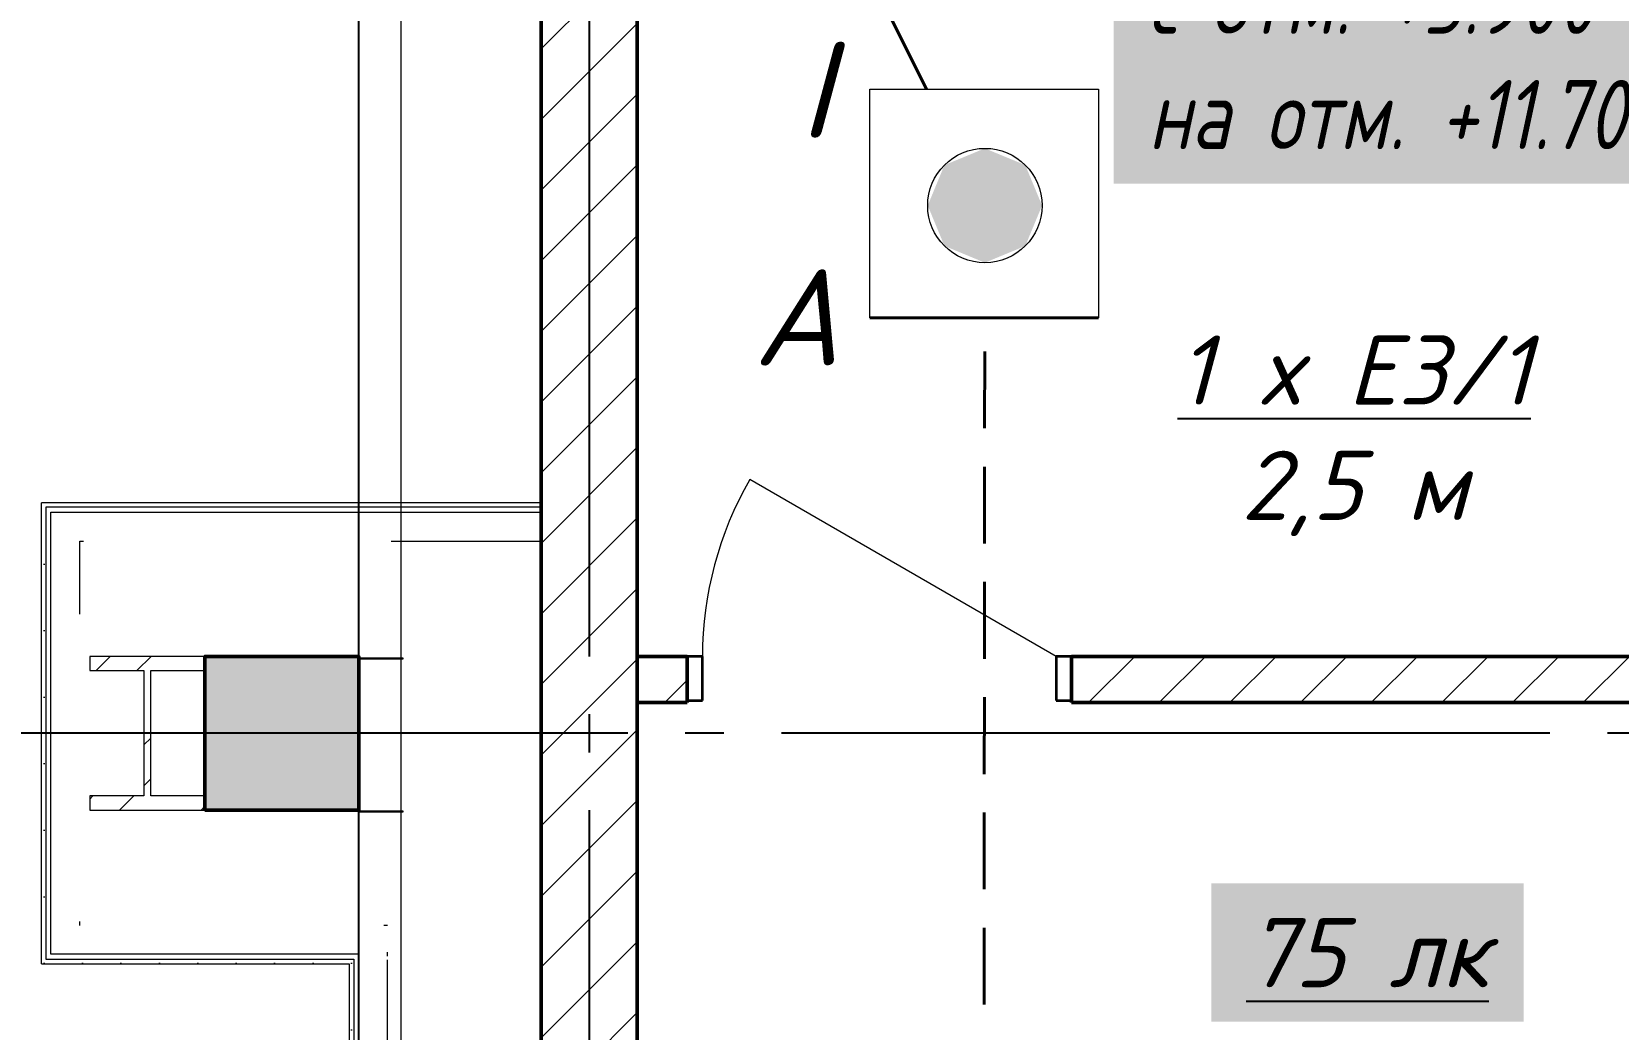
# Model space of a CAD drawing. Header units: millimetres. Extents: x 0 to 1286, y 0 to 420.
# Drawn here: x 506.68 to 547.96, y 181.88 to 207.84 of the extents above; entities that cross this region are included whole.
import ezdxf

# ---------------------------------------------------------------- set-up
doc = ezdxf.new("R2010")
doc.units = ezdxf.units.MM
for name, pattern in [('JIS_02_2.0', [3, 2, -1]), ('ГОСТ 2.303 5', [24, 20, -1.5, 1, -1.5]), ('СПКБ-0000-000-АР#003$0$Achse', [2300, 0, -800, 1500, 0])]:
    doc.linetypes.add(name, pattern=pattern)
for name, color, linetype in [('Viewport2ForCustomObjects_0', 7, 'Continuous'), ('СПКБ-0000-000-АР#003$0$Двери ArchiCAD', 7, 'Continuous'), ('СПКБ-0000-000-АР#003$0$Колонны новые', 7, 'Continuous'), ('СПКБ-0000-000-АР#003$0$Колонны существующие', 7, 'Continuous'), ('СПКБ-0000-000-АР#003$0$Перекрытие', 7, 'Continuous'), ('СПКБ-0000-000-АР#003$0$Перекрытие новые', 7, 'Continuous'), ('СПКБ-0000-000-АР#003$0$Стены', 7, 'Continuous'), ('Строительные оси', 7, 'Continuous'), ('ЭО_АВАРИЙНОЕ ОСВЕЩЕНИЕ', 7, 'Continuous'), ('ЭО_РАБОЧЕЕ ОСВЕЩЕНИЕ', 7, 'Continuous')]:
    doc.layers.add(name, color=color, linetype=linetype)
for name, color, linetype, lineweight, true_color in [('СПКБ-0000-000-АР#003$0$Двери ArchiCAD_Ном._пера__23', 7, 'Continuous', 35, 0xff6600), ('СПКБ-0000-000-АР#003$0$Двери ArchiCAD_Ном._пера__3', 7, 'Continuous', 18, 0xff6600), ('СПКБ-0000-000-АР#003$0$Двери ArchiCAD_Ном._пера__58', 7, 'Continuous', 50, 0xdf0000), ('СПКБ-0000-000-АР#003$0$Колонны новые_Ном._пера__108', 7, 'Continuous', 13, 0xfd8379), ('СПКБ-0000-000-АР#003$0$Колонны существующие_Ном._пера__102', 7, 'Continuous', 13, 0xcccccc), ('СПКБ-0000-000-АР#003$0$Перекрытие новые_Ном._пера__161', 7, 'Continuous', 13, 0xe11606), ('СПКБ-0000-000-АР#003$0$Стены_Ном._пера__58', 7, 'Continuous', 50, 0xdf0000), ('СПКБ-0000-000-АР#003$0$Стены_Ном._пера__68', 7, 'Continuous', 20, 0xfd4435)]:
    doc.layers.add(name, color=color, linetype=linetype, lineweight=lineweight, true_color=true_color)
for name, color, linetype, lineweight in [('СПКБ-0000-000-АР#003$0$Колонны новые_Ном._пера__20', 1, 'Continuous', 20), ('СПКБ-0000-000-АР#003$0$Колонны существующие_Ном._пера__141', 7, 'Continuous', 50), ('СПКБ-0000-000-АР#003$0$Перекрытие_Ном._пера__1', 7, 'Continuous', 13), ('СПКБ-0000-000-АР#003$0$Стены_Ном._пера__1', 7, 'Continuous', 13), ('СПКБ-0000-000-АР#003$0$Стены_Ном._пера__20', 1, 'Continuous', 20)]:
    doc.layers.add(name, color=color, linetype=linetype, lineweight=lineweight)
doc.styles.add('1.8', font='isocpeui.ttf', dxfattribs={"height": 1.8})
doc.styles.add('2.5', font='isocpeui.ttf')
pattern_1 = [(45, (0, 0), (-91.9239, 91.9239), [])]
pattern_2 = [(0, (0, 0), (0, 173.2051), [0, -100]), (0, (50, 86.6), (0, 173.2051), [0, -100])]
pattern_3 = [(45, (0, 0), (-159.099, 159.099), []), (45, (-53.03, 53.03), (-159.099, 159.099), [])]

# ---------------------------------------------------------------- blocks, each defined once
blk = doc.blocks.new('*E601')
at = {"layer": 'Строительные оси', "color": 3, "linetype": 'ГОСТ 2.303 5', "lineweight": 25}
for p, q in [((177.431, 258.857), (177.431, -45.143)), ((183.431, 258.857), (183.431, -45.143)), ((280.431, 68.857), (-283.569, 68.857))]:
    blk.add_line(p, q, dxfattribs=at)
at = {"layer": 'ЭО_АВАРИЙНОЕ ОСВЕЩЕНИЕ', "color": 1, "linetype": 'JIS_02_2.0', "lineweight": 40}
for p, q in [((192.209, 85.617), (187.608, 94.791)), ((193.697, 55.795), (193.723, 79.667))]:
    blk.add_line(p, q, dxfattribs=at)
at = {"layer": 'ЭО_АВАРИЙНОЕ ОСВЕЩЕНИЕ', "color": 7, "lineweight": 0}
for p, q in [((190.734, 85.617), (196.684, 85.617)), ((190.734, 79.667), (190.734, 85.617)), ((196.684, 85.617), (196.684, 79.667))]:
    blk.add_line(p, q, dxfattribs=at)
at = {"layer": 'ЭО_АВАРИЙНОЕ ОСВЕЩЕНИЕ', "color": 1, "lineweight": 40}
blk.add_line((196.684, 79.667), (190.734, 79.667), dxfattribs=at)
at = {"layer": 'ЭО_АВАРИЙНОЕ ОСВЕЩЕНИЕ', "color": 7, "lineweight": 0}
blk.add_circle((193.726, 82.592), 1.488, dxfattribs=at)
at = {"layer": 'ЭО_АВАРИЙНОЕ ОСВЕЩЕНИЕ', "color": 1, "lineweight": 0}
for points in [[(193.726, 84.079), (192.674, 83.644), (194.778, 83.644)], [(192.674, 83.644), (192.239, 82.592), (195.214, 82.592)], [(192.674, 83.644), (194.778, 83.644), (195.214, 82.592)], [(192.239, 82.592), (192.674, 81.54), (194.778, 81.54)], [(192.239, 82.592), (195.214, 82.592), (194.778, 81.54)], [(192.674, 81.54), (194.778, 81.54), (193.726, 81.104)]]:
    blk.add_solid(points, dxfattribs=at)
blk = doc.blocks.new('СПКБ-0000-000-АР#003$0$Перекрытие_1', base_point=(-24406.7, -2530.3))
at = {"layer": 'СПКБ-0000-000-АР#003$0$Перекрытие_Ном._пера__1', "color": 7, "linetype": 'Continuous', "lineweight": 13, "flags": 128}
blk.add_lwpolyline([(-24406.7, -2530.3), (-24406.7, 18886.6), (-23563.9, 18885.7), (-23563.9, 17144.7), (-22883.9, 17144.7), (-20992.9, 17144.7), (-20022.9, 17144.7), (-20022.9, 20246.7), (-17951.9, 20246.7), (-17956.9, 23688.1), (-17956.9, 25286.1), (17852.7, 25286.1), (17852.7, -2530.3), (5843.1, -2530.3), (243.1, -2530.3)], close=True, dxfattribs=at)
blk = doc.blocks.new('СПКБ-0000-000-АР#003$0$Перекрытие_2', base_point=(22461.7, 19187.9))
at = {"layer": 'СПКБ-0000-000-АР#003$0$Перекрытие новые_Ном._пера__161', "color": 12, "linetype": 'Continuous', "lineweight": 13, "true_color": 0xe11606, "flags": 128}
blk.add_lwpolyline([(22461.7, 19187.9), (17852.7, 19187.9), (17852.7, 3579), (22462, 3579), (22462, 4190.3), (22462, 5140.3), (22462, 7088.5), (25022.7, 7088.5), (25022.7, 9974.9), (19954.3, 9975.7), (19954.3, 12754.6), (25022.7, 12758.4), (25022.7, 15678), (22461.7, 15678), (22461.7, 17613.1), (22461.7, 18563.1)], close=True, dxfattribs=at)
blk = doc.blocks.new('СПКБ-0000-000-АР#003$0$Стена_18', base_point=(18343.1, 18686.8))
at = {"layer": 'СПКБ-0000-000-АР#003$0$Стены_Ном._пера__20', "linetype": 'Continuous', "lineweight": 20}
h = blk.add_hatch(dxfattribs=at)
h.set_pattern_fill('КИРПИЧ_ОБЫКНОВЕННЫЙ', color=1, style=0, pattern_type=2)
h.set_pattern_definition(pattern_1)
h.paths.add_polyline_path([(18218.1, 4089.1), (18468.1, 4089.1), (18468.1, 13945.6), (18353.1, 13945.6), (18218.1, 13945.6)])
at = {"layer": 'СПКБ-0000-000-АР#003$0$Стены_Ном._пера__58', "color": 12, "linetype": 'Continuous', "lineweight": 50, "true_color": 0xdf0000, "flags": 128}
for points in [[(18218.1, 13945.6), (18218.1, 4089.1)], [(18468.1, 4089.1), (18468.1, 13945.6)]]:
    blk.add_lwpolyline(points, dxfattribs=at)
blk = doc.blocks.new('СПКБ-0000-000-АР#003$0$Однопольная Дверь 19_3')
at = {"layer": 'СПКБ-0000-000-АР#003$0$Двери ArchiCAD_Ном._пера__23', "color": 30, "linetype": 'Continuous', "lineweight": 35, "true_color": 0xff6600}
for p, q in [((-460, 0), (-500, 0)), ((-500, 0), (-500, -115)), ((-460, -115), (-460, 0)), ((500, 0), (460, 0)), ((460, 0), (460, -115)), ((500, -115), (500, 0)), ((-500, -115), (-460, -115)), ((460, -115), (500, -115))]:
    blk.add_line(p, q, dxfattribs=at)
at = {"layer": 'СПКБ-0000-000-АР#003$0$Двери ArchiCAD_Ном._пера__3', "color": 30, "linetype": 'Continuous', "lineweight": 18, "true_color": 0xff6600}
blk.add_line((460, 0), (-336.7, 460), dxfattribs=at)
blk.add_arc((460, 0), 920, 150, 180, dxfattribs=at)
at = {"layer": 'СПКБ-0000-000-АР#003$0$Двери ArchiCAD_Ном._пера__58', "color": 12, "linetype": 'Continuous', "lineweight": 50, "true_color": 0xdf0000}
for p, q in [((-500, 0), (-537, 0)), ((-500, 0), (-500, -115)), ((500, 0), (500, -115)), ((500, 0), (537, 0)), ((-500, -120), (-537, -120)), ((-500, -115), (-500, -120)), ((500, -115), (500, -120)), ((500, -120), (537, -120))]:
    blk.add_line(p, q, dxfattribs=at)
blk = doc.blocks.new('СПКБ-0000-000-АР#003$0$Стена_52', base_point=(22461.7, 7085.9))
at = {"layer": 'СПКБ-0000-000-АР#003$0$Стены_Ном._пера__20', "linetype": 'Continuous', "lineweight": 20}
h = blk.add_hatch(dxfattribs=at)
h.set_pattern_fill('КИРПИЧ_ОБЫКНОВЕННЫЙ', color=1, style=0, pattern_type=2)
h.set_pattern_definition(pattern_1)
h.paths.add_polyline_path([(18468.1, 7085.9), (18468.1, 6965.9), (18597.7, 6965.9), (18597.7, 6970.9), (18597.7, 7085.9)])
h = blk.add_hatch(dxfattribs=at)
h.set_pattern_fill('КИРПИЧ_ОБЫКНОВЕННЫЙ', color=1, style=0, pattern_type=2)
h.set_pattern_definition(pattern_1)
h.paths.add_polyline_path([(19597.7, 7085.9), (19597.7, 6970.9), (19597.7, 6965.9), (22461.7, 6965.9), (22461.7, 7085.9)])
at = {"layer": 'СПКБ-0000-000-АР#003$0$Стены_Ном._пера__58', "color": 12, "linetype": 'Continuous', "lineweight": 50, "true_color": 0xdf0000}
for p, q in [((18597.7, 7085.9), (18560.7, 7085.9)), ((18597.7, 7085.9), (18597.7, 6970.9)), ((19597.7, 7085.9), (19634.7, 7085.9)), ((19597.7, 7085.9), (19597.7, 6970.9)), ((18597.7, 6965.9), (18560.7, 6965.9)), ((18597.7, 6970.9), (18597.7, 6965.9)), ((19597.7, 6970.9), (19597.7, 6965.9)), ((19597.7, 6965.9), (19634.7, 6965.9))]:
    blk.add_line(p, q, dxfattribs=at)
at = {"layer": 'СПКБ-0000-000-АР#003$0$Стены_Ном._пера__58', "color": 12, "linetype": 'Continuous', "lineweight": 50, "true_color": 0xdf0000, "flags": 128}
for points in [[(18597.7, 7085.9), (18468.1, 7085.9)], [(18468.1, 7085.9), (18468.1, 6965.9)], [(22461.7, 7085.9), (19597.7, 7085.9)], [(22461.7, 6965.9), (22461.7, 7085.9)], [(18468.1, 6965.9), (18597.7, 6965.9)], [(19597.7, 6965.9), (22461.7, 6965.9)]]:
    blk.add_lwpolyline(points, dxfattribs=at)
at = {"layer": 'СПКБ-0000-000-АР#003$0$Двери ArchiCAD', "color": 21, "linetype": 'Continuous', "lineweight": 18, "true_color": 0xff9955, "zscale": 1000}
blk.add_blockref('СПКБ-0000-000-АР#003$0$Однопольная Дверь 19_3', (19097.7, 7085.9), dxfattribs=at)
blk = doc.blocks.new('СПКБ-0000-000-АР#003$0$Стена_174', base_point=(17818.1, 6385.7))
at = {"layer": 'СПКБ-0000-000-АР#003$0$Стены_Ном._пера__20', "linetype": 'Continuous', "lineweight": 20}
h = blk.add_hatch(dxfattribs=at)
h.set_pattern_fill('ШТУКАТУРКА', color=1, style=0, pattern_type=2)
h.set_pattern_definition(pattern_2)
h.paths.add_polyline_path([(16917.3, 6285.7), (17718.1, 6285.7), (17730.1, 6297.7), (16929.3, 6297.7)])
h = blk.add_hatch(dxfattribs=at)
h.set_pattern_fill('ШТУКАТУРКА', color=1, style=0, pattern_type=2)
h.set_pattern_definition(pattern_2)
h.paths.add_polyline_path([(17743.1, 6310.7), (16942.3, 6310.7), (16929.3, 6297.7), (17730.1, 6297.7)])
at = {"layer": 'СПКБ-0000-000-АР#003$0$Стены_Ном._пера__1', "color": 7, "linetype": 'СПКБ-0000-000-АР#003$0$Achse', "lineweight": 13, "flags": 128}
blk.add_lwpolyline([(17818.1, 6385.7), (17017.3, 6385.7)], dxfattribs=at)
at = {"layer": 'СПКБ-0000-000-АР#003$0$Стены_Ном._пера__20', "color": 1, "linetype": 'Continuous', "lineweight": 20, "flags": 128}
blk.add_lwpolyline([(16917.3, 6285.7), (17718.1, 6285.7)], dxfattribs=at)
at = {"layer": 'СПКБ-0000-000-АР#003$0$Стены_Ном._пера__68', "color": 20, "linetype": 'Continuous', "lineweight": 20, "true_color": 0xfd4435}
for p, q in [((16929.3, 6297.7), (17730.1, 6297.7)), ((17743.1, 6310.7), (16942.3, 6310.7))]:
    blk.add_line(p, q, dxfattribs=at)
blk = doc.blocks.new('СПКБ-0000-000-АР#003$0$Стена_175', base_point=(17017.3, 6385.7))
at = {"layer": 'СПКБ-0000-000-АР#003$0$Стены_Ном._пера__20', "linetype": 'Continuous', "lineweight": 20}
h = blk.add_hatch(dxfattribs=at)
h.set_pattern_fill('ШТУКАТУРКА', color=1, style=0, pattern_type=2)
h.set_pattern_definition(pattern_2)
h.paths.add_polyline_path([(16917.3, 7485.7), (16917.3, 6285.7), (16929.3, 6297.7), (16929.3, 7473.7)])
h = blk.add_hatch(dxfattribs=at)
h.set_pattern_fill('ШТУКАТУРКА', color=1, style=0, pattern_type=2)
h.set_pattern_definition(pattern_2)
h.paths.add_polyline_path([(16942.3, 6310.7), (16942.3, 7460.7), (16929.3, 7473.7), (16929.3, 6297.7)])
at = {"layer": 'СПКБ-0000-000-АР#003$0$Стены_Ном._пера__1', "color": 7, "linetype": 'СПКБ-0000-000-АР#003$0$Achse', "lineweight": 13, "flags": 128}
blk.add_lwpolyline([(17017.3, 6385.7), (17017.3, 7385.7)], dxfattribs=at)
at = {"layer": 'СПКБ-0000-000-АР#003$0$Стены_Ном._пера__20', "color": 1, "linetype": 'Continuous', "lineweight": 20, "flags": 128}
blk.add_lwpolyline([(16917.3, 7485.7), (16917.3, 6285.7)], dxfattribs=at)
at = {"layer": 'СПКБ-0000-000-АР#003$0$Стены_Ном._пера__68', "color": 20, "linetype": 'Continuous', "lineweight": 20, "true_color": 0xfd4435}
for p, q in [((16929.3, 7473.7), (16929.3, 6297.7)), ((16942.3, 6310.7), (16942.3, 7460.7))]:
    blk.add_line(p, q, dxfattribs=at)
blk = doc.blocks.new('СПКБ-0000-000-АР#003$0$Стена_176', base_point=(18218.1, 7385.7))
at = {"layer": 'СПКБ-0000-000-АР#003$0$Стены_Ном._пера__20', "linetype": 'Continuous', "lineweight": 20}
h = blk.add_hatch(dxfattribs=at)
h.set_pattern_fill('ШТУКАТУРКА', color=1, style=0, pattern_type=2)
h.set_pattern_definition(pattern_2)
h.paths.add_polyline_path([(18218.1, 7485.7), (16917.3, 7485.7), (16929.3, 7473.7), (18218.1, 7473.7)])
h = blk.add_hatch(dxfattribs=at)
h.set_pattern_fill('ШТУКАТУРКА', color=1, style=0, pattern_type=2)
h.set_pattern_definition(pattern_2)
h.paths.add_polyline_path([(16942.3, 7460.7), (18218.1, 7460.7), (18218.1, 7473.7), (16929.3, 7473.7)])
at = {"layer": 'СПКБ-0000-000-АР#003$0$Стены_Ном._пера__1', "color": 7, "linetype": 'Continuous', "lineweight": 13, "flags": 128}
blk.add_lwpolyline([(18218.1, 7385.7), (18218.1, 7460.7)], dxfattribs=at)
at = {"layer": 'СПКБ-0000-000-АР#003$0$Стены_Ном._пера__1', "color": 7, "linetype": 'СПКБ-0000-000-АР#003$0$Achse', "lineweight": 13, "flags": 128}
blk.add_lwpolyline([(17017.3, 7385.7), (18218.1, 7385.7)], dxfattribs=at)
at = {"layer": 'СПКБ-0000-000-АР#003$0$Стены_Ном._пера__20', "color": 1, "linetype": 'Continuous', "lineweight": 20, "flags": 128}
for points in [[(18218.1, 7485.7), (16917.3, 7485.7)], [(18218.1, 7473.7), (18218.1, 7485.7)], [(18218.1, 7460.7), (18218.1, 7473.7)]]:
    blk.add_lwpolyline(points, dxfattribs=at)
at = {"layer": 'СПКБ-0000-000-АР#003$0$Стены_Ном._пера__68', "color": 20, "linetype": 'Continuous', "lineweight": 20, "true_color": 0xfd4435}
for p, q in [((18218.1, 7473.7), (16929.3, 7473.7)), ((16942.3, 7460.7), (18218.1, 7460.7))]:
    blk.add_line(p, q, dxfattribs=at)
blk = doc.blocks.new('СПКБ-0000-000-АР#003$0$Стена_177', base_point=(17818.1, 3985.7))
at = {"layer": 'СПКБ-0000-000-АР#003$0$Стены_Ном._пера__20', "linetype": 'Continuous', "lineweight": 20}
h = blk.add_hatch(dxfattribs=at)
h.set_pattern_fill('ШТУКАТУРКА', color=1, style=0, pattern_type=2)
h.set_pattern_definition(pattern_2)
h.paths.add_polyline_path([(17718.1, 6285.7), (17718.1, 4085.7), (17730.1, 4085.7), (17730.1, 6297.7)])
h = blk.add_hatch(dxfattribs=at)
h.set_pattern_fill('ШТУКАТУРКА', color=1, style=0, pattern_type=2)
h.set_pattern_definition(pattern_2)
h.paths.add_polyline_path([(17743.1, 4085.7), (17743.1, 6310.7), (17730.1, 6297.7), (17730.1, 4085.7)])
at = {"layer": 'СПКБ-0000-000-АР#003$0$Стены_Ном._пера__1', "color": 7, "linetype": 'СПКБ-0000-000-АР#003$0$Achse', "lineweight": 13, "flags": 128}
blk.add_lwpolyline([(17818.1, 3985.7), (17818.1, 6385.7)], dxfattribs=at)
at = {"layer": 'СПКБ-0000-000-АР#003$0$Стены_Ном._пера__20', "color": 1, "linetype": 'Continuous', "lineweight": 20, "flags": 128}
blk.add_lwpolyline([(17718.1, 6285.7), (17718.1, 4085.7)], dxfattribs=at)
at = {"layer": 'СПКБ-0000-000-АР#003$0$Стены_Ном._пера__68', "color": 20, "linetype": 'Continuous', "lineweight": 20, "true_color": 0xfd4435}
for p, q in [((17730.1, 6297.7), (17730.1, 4085.7)), ((17743.1, 4085.7), (17743.1, 6310.7)), ((17743.1, 4085.7), (17743.1, 3910.7))]:
    blk.add_line(p, q, dxfattribs=at)
blk = doc.blocks.new('СПКБ-0000-000-АР#003$0$Колонна_67', base_point=(17193.1, 6885.7))
at = {"layer": 'СПКБ-0000-000-АР#003$0$Колонны новые_Ном._пера__108', "linetype": 'Continuous', "lineweight": 13, "true_color": 0xfd8379}
h = blk.add_hatch(dxfattribs=at)
h.set_pattern_fill('СТАЛЬ', color=11, style=0, pattern_type=2)
h.set_pattern_definition(pattern_3)
h.paths.add_polyline_path([(17343.1, 7085.7), (17043.1, 7085.7), (17043.1, 7049.1), (17184.4, 7049.1), (17184.4, 6722.4), (17043.1, 6722.4), (17043.1, 6685.7), (17343.1, 6685.7), (17343.1, 6722.4), (17201.9, 6722.4), (17201.9, 7049.1), (17343.1, 7049.1)])
at = {"layer": 'СПКБ-0000-000-АР#003$0$Колонны новые_Ном._пера__20', "color": 1, "linetype": 'Continuous', "lineweight": 20}
for p, q in [((17343.1, 7085.7), (17043.1, 7085.7)), ((17043.1, 7085.7), (17043.1, 7049.1)), ((17343.1, 7049.1), (17343.1, 7085.7)), ((17043.1, 7049.1), (17184.4, 7049.1)), ((17184.4, 7049.1), (17184.4, 6722.4)), ((17201.9, 6722.4), (17201.9, 7049.1)), ((17201.9, 7049.1), (17343.1, 7049.1)), ((17184.4, 6722.4), (17043.1, 6722.4)), ((17043.1, 6722.4), (17043.1, 6685.7)), ((17343.1, 6722.4), (17201.9, 6722.4)), ((17343.1, 6685.7), (17343.1, 6722.4)), ((17043.1, 6685.7), (17343.1, 6685.7))]:
    blk.add_line(p, q, dxfattribs=at)
blk = doc.blocks.new('СПКБ-0000-000-АР#003$0$Колонна_68', base_point=(17800.2, 7081.2))
at = {"layer": 'СПКБ-0000-000-АР#003$0$Колонны новые_Ном._пера__108', "linetype": 'Continuous', "lineweight": 13, "true_color": 0xfd8379}
h = blk.add_hatch(dxfattribs=at)
h.set_pattern_fill('СТАЛЬ', color=11, style=0, pattern_type=2)
h.set_pattern_definition(pattern_3)
h.paths.add_polyline_path([(17859.1, 6681.2), (17859.1, 6683.2), (17746.1, 6683.2), (17746.1, 7079.2), (17859.1, 7079.2), (17859.1, 7081.2), (17746.1, 7081.2), (17744.1, 7081.2), (17744.1, 7079.2), (17744.1, 6683.2), (17744.1, 6681.2), (17746.1, 6681.2)])
at = {"layer": 'СПКБ-0000-000-АР#003$0$Колонны новые_Ном._пера__20', "color": 1, "linetype": 'Continuous', "lineweight": 20}
for p, q in [((17746.1, 7081.2), (17744.1, 7081.2)), ((17744.1, 7081.2), (17744.1, 7079.2)), ((17744.1, 7079.2), (17744.1, 6683.2)), ((17859.1, 7081.2), (17746.1, 7081.2)), ((17746.1, 6683.2), (17746.1, 7079.2)), ((17746.1, 7079.2), (17859.1, 7079.2)), ((17859.1, 7079.2), (17859.1, 7081.2)), ((17744.1, 6683.2), (17744.1, 6681.2)), ((17744.1, 6681.2), (17746.1, 6681.2)), ((17859.1, 6683.2), (17746.1, 6683.2)), ((17746.1, 6681.2), (17859.1, 6681.2)), ((17859.1, 6681.2), (17859.1, 6683.2))]:
    blk.add_line(p, q, dxfattribs=at)
blk = doc.blocks.new('СПКБ-0000-000-АР#003$0$Колонна_114', base_point=(17543.1, 6885.7))
at = {"layer": 'СПКБ-0000-000-АР#003$0$Колонны существующие_Ном._пера__102', "linetype": 'Continuous', "lineweight": 13, "true_color": 0xcccccc}
blk.add_hatch(color=254, dxfattribs=at).paths.add_polyline_path([(17343.1, 6685.7), (17743.1, 6685.7), (17743.1, 7085.7), (17343.1, 7085.7)])
at = {"layer": 'СПКБ-0000-000-АР#003$0$Колонны существующие_Ном._пера__141', "color": 7, "linetype": 'Continuous', "lineweight": 50, "flags": 128}
blk.add_lwpolyline([(17343.1, 6685.7), (17743.1, 6685.7), (17743.1, 7085.7), (17343.1, 7085.7)], close=True, dxfattribs=at)
blk = doc.blocks.new('*E600')
at = {"layer": 'СПКБ-0000-000-АР#003$0$Колонны новые', "color": 1, "lineweight": 20, "xscale": 0.01, "yscale": 0.01, "zscale": 0.01}
for name, p in [('СПКБ-0000-000-АР#003$0$Колонна_67', (417.499, 95.701)), ('СПКБ-0000-000-АР#003$0$Колонна_68', (423.569, 97.655))]:
    blk.add_blockref(name, p, dxfattribs=at)
at = {"layer": 'СПКБ-0000-000-АР#003$0$Колонны существующие', "color": 7, "lineweight": 50, "xscale": 0.01, "yscale": 0.01, "zscale": 0.01}
blk.add_blockref('СПКБ-0000-000-АР#003$0$Колонна_114', (420.999, 95.701), dxfattribs=at)
at = {"layer": 'СПКБ-0000-000-АР#003$0$Перекрытие', "color": 7, "linetype": 'Continuous', "lineweight": 13, "xscale": 0.01, "yscale": 0.01, "zscale": 0.01}
blk.add_blockref('СПКБ-0000-000-АР#003$0$Перекрытие_1', (1.5, 1.54), dxfattribs=at)
at = {"layer": 'СПКБ-0000-000-АР#003$0$Перекрытие новые', "color": 12, "linetype": 'Continuous', "lineweight": 13, "true_color": 0xe11606, "xscale": 0.01, "yscale": 0.01, "zscale": 0.01}
blk.add_blockref('СПКБ-0000-000-АР#003$0$Перекрытие_2', (470.184, 218.722), dxfattribs=at)
at = {"layer": 'СПКБ-0000-000-АР#003$0$Стены', "color": 12, "lineweight": 50, "true_color": 0xdf0000, "xscale": 0.01, "yscale": 0.01, "zscale": 0.01}
for name, p in [('СПКБ-0000-000-АР#003$0$Стена_18', (428.999, 213.711)), ('СПКБ-0000-000-АР#003$0$Стена_52', (470.184, 97.702)), ('СПКБ-0000-000-АР#003$0$Стена_175', (415.74, 90.701)), ('СПКБ-0000-000-АР#003$0$Стена_176', (427.749, 100.701)), ('СПКБ-0000-000-АР#003$0$Стена_174', (423.749, 90.701)), ('СПКБ-0000-000-АР#003$0$Стена_177', (423.749, 66.701))]:
    blk.add_blockref(name, p, dxfattribs=at)

msp = doc.modelspace()

# ---------------------------------------------------------------- block references
msp.add_blockref('*E600', (92.189, 93.885))
at = {"layer": 'Viewport2ForCustomObjects_0'}
msp.add_blockref('*E601', (337.756, 120.729), dxfattribs=at)

# ---------------------------------------------------------------- texts
at = {"layer": 'ЭО_АВАРИЙНОЕ ОСВЕЩЕНИЕ', "insert": (535.734, 209.589), "char_height": 1.8, "attachment_point": 1, "style": '1.8', "bg_fill": 1, "box_fill_scale": 1.5, "bg_fill_color": 7, "bg_fill_true_color": 16777215, "bg_fill_transparency": 0}
msp.add_mtext('{\\W0.8;с отм. +3.900 \\Pна отм. +11.700}', dxfattribs=at)
at = {"layer": 'ЭО_АВАРИЙНОЕ ОСВЕЩЕНИЕ', "attachment_point": 5}
for s, insert, char_height, style in [('I', (527.061, 206.337), 2.5, '2.5'), ('{\\L1 x Е3/1\\P}2,5 м', (541.092, 197.329), 1.8, '1.8')]:
    msp.add_mtext(s, dxfattribs=dict(at, insert=insert, char_height=char_height, style=style))
at = {"layer": 'ЭО_АВАРИЙНОЕ ОСВЕЩЕНИЕ', "color": 1, "insert": (526.573, 200.408), "char_height": 2.5, "attachment_point": 5, "style": '2.5'}
msp.add_mtext('А', dxfattribs=at)
at = {"layer": 'ЭО_РАБОЧЕЕ ОСВЕЩЕНИЕ', "insert": (541.438, 183.876), "char_height": 1.8, "attachment_point": 5, "style": '1.8', "bg_fill": 1, "box_fill_scale": 1.5, "bg_fill_color": 7, "bg_fill_true_color": 16777215, "bg_fill_transparency": 0}
msp.add_mtext('{\\L75 лк}', dxfattribs=at)

doc.saveas('drawing.dxf')
